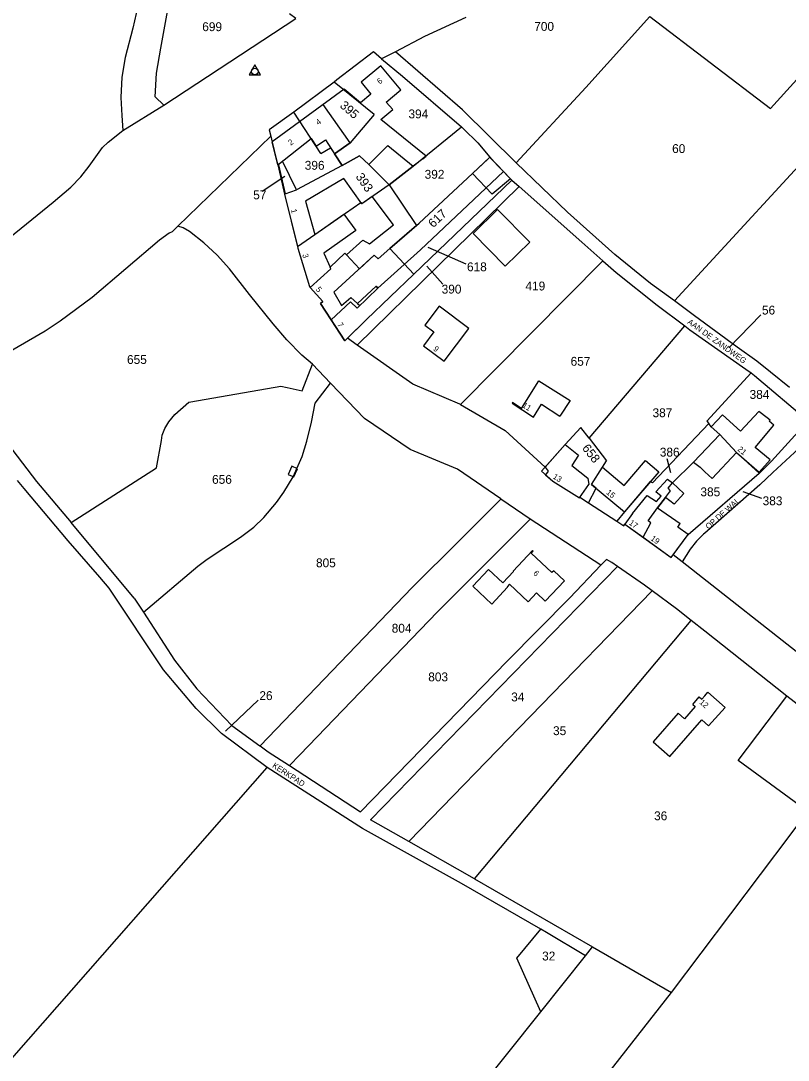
# Model space of a CAD drawing. Extents: x 191922 to 199923, y 328959 to 333350.
# Drawn here: x 192791.7 to 193025.4, y 331725.4 to 332042 of the extents above; entities that cross this region are included whole.
import ezdxf

# ---------------------------------------------------------------- set-up
doc = ezdxf.new("R2010")
doc.units = 0
for name, color, linetype in [('bouwvlak', 7, 'Continuous'), ('enkelbestemming', 7, 'Continuous'), ('Level 12', 7, 'Continuous'), ('Level 6', 7, 'Continuous'), ('maatvoering - maximum aantal wooneenheden', 7, 'Continuous'), ('Maatvoering_symbolen', 7, 'Continuous'), ('recreatiewoning', 7, 'Continuous')]:
    doc.layers.add(name, color=color, linetype=linetype)

# ---------------------------------------------------------------- blocks, each defined once
blk = doc.blocks.new('DC')
at = {"layer": 'Level 12'}
blk.add_lwpolyline([(-1.73, -1), (1.73, -1), (0, 2), (-1.73, -1)], dxfattribs=at)
blk.add_circle((0, 0), 1, dxfattribs=at)

msp = doc.modelspace()

# ---------------------------------------------------------------- linework, layer by layer
at = {"layer": 'bouwvlak'}
for p, q in [((192865.18, 331990.08), (192872.09, 331994.64)), ((192927.31, 331967.86), (192915.74, 331972.95)), ((192920.16, 331961.76), (192915.29, 331967.29)), ((193017.04, 331952.43), (193007.28, 331942.41)), ((192988.39, 331908.67), (192989.52, 331904.42)), ((193017.33, 331896.48), (193011.73, 331898.55)), ((192863.91, 331835.04), (192854.05, 331825.61))]:
    msp.add_line(p, q, dxfattribs=at)
at = {"layer": 'Level 6'}
for p, q in [((192927.25, 332043.05), (192914.58, 332037.19)), ((192914.58, 332037.19), (192905.77, 332032.57)), ((192899.07, 332032.51), (192887.97, 332024.01)), ((192901.56, 332030.4), (192899.07, 332032.51)), ((192905.77, 332032.57), (192901.56, 332030.4)), ((192926.24, 332014.9), (192905.77, 332032.57)), ((192887.08, 332023.36), (192874.82, 332014.13)), ((192887.97, 332024.01), (192887.08, 332023.36)), ((192899.29, 332013.48), (192887.08, 332023.36)), ((192822.77, 332008.61), (192835.23, 332016.31)), ((192822.4, 332013.12), (192822.77, 332008.61)), ((192883.08, 332001.55), (192874.82, 332014.13)), ((192942.55, 331998.69), (192926.24, 332014.9)), ((192839.49, 331979.4), (192867.79, 332006.84)), ((192867.79, 332006.84), (192868.23, 332005.06)), ((192869.91, 331998.08), (192868.23, 332005.06)), ((192887.19, 332001.45), (192889.53, 331997.96)), ((192934.51, 332000.44), (192938.66, 331996.09)), ((192869.91, 331998.08), (192871.4, 331999.22)), ((192869.91, 331998.08), (192872.02, 331989.23)), ((192875.64, 331990.49), (192871.4, 331999.22)), ((192889.53, 331997.96), (192875.64, 331990.49)), ((192958.19, 331983.75), (192942.55, 331998.69)), ((192911.4, 331964.86), (192941.21, 331993.5)), ((192938.66, 331996.09), (192913.4, 331972.22)), ((192941.21, 331993.5), (192943.47, 331991.52)), ((192872.2, 331989.28), (192875.64, 331990.49)), ((192894.08, 331943.16), (192943.47, 331991.52)), ((192903.86, 331992.03), (192895.49, 331986.25)), ((192872.02, 331989.23), (192872.2, 331989.28)), ((192872.02, 331989.23), (192875.91, 331973.29)), ((192972.57, 331970.83), (192958.19, 331983.75)), ((192837.77, 331977.73), (192836.87, 331977.29)), ((192839.49, 331979.4), (192837.77, 331977.73)), ((192833.87, 331975.16), (192813.35, 331957.76)), ((192836.87, 331977.29), (192833.87, 331975.16)), ((192851.5, 331970.59), (192847.46, 331974.41)), ((192875.91, 331973.29), (192881.26, 331976.91)), ((192875.91, 331973.29), (192876.05, 331972.74)), ((192913.4, 331972.22), (192900.44, 331960.56)), ((192855.18, 331966.42), (192851.5, 331970.59)), ((192968.95, 331968.91), (192925.57, 331925.1)), ((192983.46, 331961.97), (192972.57, 331970.83)), ((192861.28, 331958.62), (192855.18, 331966.42)), ((192879.82, 331960.8), (192886.1, 331966.46)), ((192896.93, 331951.04), (192911.4, 331964.86)), ((192990.74, 331956.65), (192983.46, 331961.97)), ((192868.52, 331949.64), (192861.28, 331958.62)), ((192883.63, 331956.52), (192879.82, 331960.8)), ((192899.88, 331961.15), (192894.23, 331955.93)), ((192900.44, 331960.56), (192899.88, 331961.15)), ((192813.35, 331957.76), (192803.68, 331950.47)), ((192882.92, 331955.93), (192883.63, 331956.52)), ((192886.19, 331950.88), (192882.92, 331955.93)), ((192892.09, 331956.41), (192886.19, 331950.88)), ((192894.15, 331954.47), (192892.09, 331956.41)), ((192894.96, 331955.26), (192894.15, 331954.47)), ((192894.23, 331955.93), (192894.96, 331955.26)), ((192996.87, 331952.17), (192990.74, 331956.65)), ((193009.88, 331942.63), (192996.87, 331952.17)), ((192803.68, 331950.47), (192799.06, 331947.47)), ((192890.34, 331944.49), (192886.19, 331950.88)), ((192891.16, 331945.3), (192896.93, 331951.04)), ((192964.8, 331914.87), (192993.91, 331949.07)), ((192799.06, 331947.47), (192772.9, 331932.29)), ((192891.16, 331945.3), (192890.34, 331944.49)), ((192894.08, 331943.16), (192891.16, 331945.3)), ((192911.1, 331931.32), (192894.08, 331943.16)), ((193015.89, 331938.32), (193009.88, 331942.63)), ((192877.4, 331929.32), (192880.46, 331937.38)), ((192886.02, 331931.65), (192880.46, 331937.38)), ((193019.98, 331935.01), (193015.89, 331938.32)), ((193025.79, 331930.29), (193019.98, 331935.01)), ((192896.35, 331920.82), (192886.02, 331931.65)), ((192925.43, 331925.18), (192911.1, 331931.32)), ((192925.57, 331925.1), (192925.43, 331925.18)), ((192925.57, 331925.1), (192939.19, 331917.22)), ((192910.22, 331911.38), (192896.35, 331920.82)), ((192957.49, 331912.97), (192962.22, 331918.15)), ((192964.8, 331914.87), (192962.22, 331918.15)), ((193001.21, 331919.28), (192984.09, 331901.28)), ((193001.98, 331918.32), (193001.21, 331919.28)), ((193004.61, 331915.94), (193001.98, 331918.32)), ((193020.28, 331907.86), (193031.49, 331920.17)), ((192939.19, 331917.22), (192951.36, 331906.04)), ((192964.8, 331914.87), (192970.04, 331907.91)), ((193004.61, 331915.94), (192996.58, 331907.52)), ((193009.63, 331910.47), (193004.61, 331915.94)), ((193033.31, 331916.02), (193020.76, 331904.35)), ((192924.64, 331905.44), (192910.22, 331911.38)), ((192951.36, 331906.04), (192957.49, 331912.97)), ((192968.8, 331905.98), (192970.04, 331907.91)), ((193009.63, 331910.47), (193016.58, 331904.19)), ((192937.88, 331896.35), (192924.64, 331905.44)), ((192951.36, 331906.04), (192952.26, 331904.76)), ((192965.54, 331900.7), (192968.8, 331905.98)), ((192792.65, 331899.49), (192790.66, 331901.95)), ((192983.32, 331901.69), (192975.55, 331892.44)), ((192984.09, 331901.28), (192983.32, 331901.69)), ((192994.92, 331885.47), (193016.58, 331904.19)), ((193020.76, 331904.35), (193016.76, 331900.67)), ((192806.1, 331883.54), (192792.65, 331899.49)), ((192964.53, 331895.19), (192966.89, 331899.59)), ((192966.89, 331899.59), (192965.54, 331900.7)), ((193016.76, 331900.67), (193000, 331885.96)), ((192937.92, 331896.32), (192925.25, 331883.65)), ((192937.92, 331896.32), (192937.88, 331896.35)), ((192946.85, 331890.19), (192937.92, 331896.32)), ((192961.82, 331896.67), (192961.95, 331896.86)), ((192961.95, 331896.86), (192964.53, 331895.19)), ((192964.53, 331895.19), (192973.16, 331889.59)), ((192975.55, 331892.44), (192973.16, 331889.59)), ((192826.22, 331866.11), (192807, 331889.14)), ((192946.85, 331890.19), (192932.78, 331876.12)), ((192968.29, 331876.19), (192946.85, 331890.19)), ((192981.18, 331884.65), (192983.56, 331889.09)), ((192975.63, 331888.64), (192981.18, 331884.65)), ((192815.74, 331872.55), (192806.1, 331883.54)), ((192925.25, 331883.65), (192910.89, 331869.36)), ((192990.39, 331879.33), (192994.92, 331885.47)), ((192997.44, 331883.47), (192995.59, 331881.07)), ((192993.07, 331877.18), (192990.39, 331879.33)), ((192995.59, 331881.07), (192993.07, 331877.18)), ((192932.78, 331876.12), (192927.86, 331871.2)), ((192970.11, 331877.94), (192968.29, 331876.19)), ((193068.74, 331817.61), (192993.07, 331877.18)), ((192973.42, 331875.72), (192898.22, 331798.59)), ((192981.61, 331870.05), (192973.42, 331875.72)), ((192818.54, 331869.17), (192815.74, 331872.55)), ((192927.86, 331871.2), (192918.57, 331861.98)), ((192983.95, 331868.31), (192981.61, 331870.05)), ((192835.12, 331844.3), (192818.54, 331869.17)), ((192864.52, 331821.13), (192910.89, 331869.36)), ((192909.83, 331791.99), (192983.95, 331868.31)), ((192991.34, 331862.83), (192983.95, 331868.31)), ((192826.22, 331866.11), (192829.03, 331861.85)), ((192876.62, 331818.35), (192918.57, 331861.98)), ((192995.86, 331859.27), (192991.34, 331862.83)), ((192929.88, 331780.66), (192995.86, 331859.27)), ((193000, 331856.02), (192995.86, 331859.27)), ((193025.04, 331836.3), (193000, 331856.02)), ((192845.08, 331832.5), (192835.12, 331844.3)), ((193010.14, 331816.7), (193025.04, 331836.3)), ((193045.88, 331819.88), (193025.04, 331836.3)), ((192852.76, 331824.92), (192845.08, 331832.5)), ((192866.69, 331814.5), (192852.76, 331824.92)), ((192864.48, 331821.16), (192864.52, 331821.13)), ((192876.62, 331818.35), (192873.49, 331815.1)), ((192756.56, 331689.1), (192866.69, 331814.5)), ((192895.72, 331795.93), (192866.69, 331814.5)), ((192909.83, 331791.99), (192898.22, 331798.59)), ((192925.92, 331779.2), (192895.72, 331795.93)), ((192989.88, 331746), (193025.99, 331793.94)), ((192929.88, 331780.66), (192909.83, 331791.99)), ((192950.01, 331765.26), (192925.92, 331779.2)), ((192929.88, 331780.66), (192965.75, 331759.87)), ((192951.75, 331764.26), (192950.01, 331765.26)), ((192963.68, 331757.19), (192951.75, 331764.26)), ((192963.68, 331757.19), (192965.75, 331759.87)), ((192965.75, 331759.87), (192989.88, 331746)), ((192950.08, 331740.11), (192963.68, 331757.19))]:
    msp.add_line(p, q, dxfattribs=at)
for points in [[(192820.84, 332094.7), (192824.87, 332085.3), (192828.59, 332071.33), (192829.33, 332066.05), (192829.21, 332057.02), (192827.78, 332048.83), (192825.82, 332039.76), (192823.44, 332030.82), (192822.47, 332024.82), (192822.14, 332018.64), (192822.4, 332013.12)], [(192835.23, 332016.31), (192832.62, 332018.87), (192832.96, 332026.1), (192834.27, 332033.64), (192836.55, 332046), (192837.96, 332062.75), (192838.4, 332070.43)], [(192835.23, 332016.31), (192875.4, 332042.66), (192873.52, 332044.13)], [(192942.55, 331998.69), (192963.73, 332021.64), (192983.31, 332043.28)], [(192983.31, 332043.28), (193019.97, 332015.28), (193043.06, 332040.68), (193057.61, 332029.23)], [(192901.56, 332030.4), (192907.92, 332025.19), (192925.85, 332009.66)], [(192990.74, 331956.65), (193041.43, 332011.7), (193057.61, 332029.23)], [(192874.82, 332014.13), (192867.32, 332008.8), (192867.79, 332006.84)], [(192899.29, 332013.48), (192891.94, 332004.81), (192887.19, 332001.45)], [(192903.86, 331992.03), (192911.17, 331997.68), (192925.85, 332009.66)], [(192925.85, 332009.66), (192926.54, 332009.06), (192930.85, 332004.82), (192934.51, 332000.44)], [(192816.58, 332003.38), (192818.28, 332004.99), (192822.77, 332008.61)], [(192756.5, 331950.27), (192801.47, 331986.78), (192806.93, 331991.32), (192809.96, 331994.43), (192812.49, 331997.76), (192816.58, 332003.38)], [(192883.08, 332001.55), (192886.01, 332003.3), (192887.19, 332001.45)], [(192886.1, 331966.46), (192885.86, 331967), (192890.34, 331971.24), (192890.86, 331970.76), (192894.8, 331966.47), (192899.32, 331970.65), (192900.47, 331969.45), (192904.08, 331972.68), (192912.97, 331980.38), (192929.21, 331995.5), (192934.51, 332000.44)], [(192889.53, 331997.96), (192894.82, 332000.85), (192897.64, 331998.2), (192903.86, 331992.03)], [(192938.66, 331996.09), (192940.8, 331993.86), (192941.21, 331993.5)], [(192943.47, 331991.52), (192962.53, 331974.58), (192968.95, 331968.91)], [(192881.26, 331976.91), (192895.22, 331986.64), (192895.49, 331986.25)], [(192847.46, 331974.41), (192843.08, 331977.83), (192841.13, 331978.93), (192839.49, 331979.4)], [(192876.05, 331972.74), (192879.58, 331961.07), (192879.82, 331960.8)], [(192968.95, 331968.91), (192973.05, 331965.3), (192985.51, 331955.37), (192993.91, 331949.07)], [(192880.46, 331937.38), (192877.27, 331940.19), (192872.74, 331944.77), (192868.52, 331949.64)], [(192993.91, 331949.07), (192995.45, 331947.91), (193012.53, 331935.87), (193014.09, 331934.74)], [(193014.09, 331934.74), (193000.59, 331920.06), (193001.21, 331919.28)], [(193014.09, 331934.74), (193015.12, 331933.98), (193031.49, 331920.17)], [(192807, 331889.14), (192832.96, 331905.86), (192834.48, 331914.1), (192834.72, 331915.73), (192835.55, 331917.78), (192836.72, 331919.83), (192838.58, 331922.04), (192842.8, 331925.84), (192866.85, 331929.97), (192870.84, 331930.68), (192872.78, 331930.32), (192877.4, 331929.32)], [(192829.03, 331861.85), (192845.55, 331875.83), (192848.43, 331878.04), (192858.59, 331884.67), (192862.69, 331887.71), (192865.69, 331890.67), (192869.54, 331895.22), (192871.81, 331898.38), (192874.64, 331903.07), (192877.32, 331909.24), (192878.77, 331913.94), (192880.18, 331919.72), (192881.31, 331925.52), (192886.02, 331931.65)], [(192776.01, 331929.65), (192789.24, 331911.09), (192796.46, 331901.68), (192807, 331889.14)], [(193016.58, 331904.19), (193016.75, 331904.34), (193020.28, 331907.86)], [(192952.26, 331904.76), (192951.48, 331903.73), (192953.76, 331901.75), (192961.82, 331896.67)], [(192983.56, 331889.09), (192982.79, 331889.63), (192985.55, 331893.63), (192988.08, 331896.77), (192989.53, 331898.77), (192988.8, 331899.58), (192990.2, 331901.21), (192996.58, 331907.52)], [(192973.16, 331889.59), (192975.33, 331888.18), (192975.63, 331888.64)], [(193000, 331885.96), (192999.59, 331885.6), (192997.44, 331883.47)], [(192981.18, 331884.65), (192989.77, 331878.48), (192990.39, 331879.33)], [(192939.77, 331846.89), (192958.9, 331866.26), (192968.29, 331876.19)], [(192973.42, 331875.72), (192971.64, 331876.95), (192970.11, 331877.94)], [(192829.03, 331861.85), (192838.51, 331847.2), (192845.24, 331838.5), (192855.95, 331827.35), (192864.48, 331821.16)], [(192873.49, 331815.1), (192895.09, 331801), (192939.77, 331846.89)], [(192864.52, 331821.13), (192867.01, 331819.32), (192873.49, 331815.1)], [(193025.99, 331793.94), (193031.41, 331801.12), (193010.14, 331816.7)], [(192950.08, 331740.11), (192942.7, 331756.4), (192950.01, 331765.26)], [(192870.21, 331592.87), (192933.14, 331673.44), (192989.88, 331746)], [(192847.81, 331611.96), (192919.5, 331701.76), (192950.08, 331740.11)]]:
    msp.add_lwpolyline(points, dxfattribs=at)
at = {"layer": 'recreatiewoning'}
for p, q in [((192891.94, 332004.81), (192883.76, 332016.52)), ((192914.12, 332000), (192911.17, 331997.68)), ((192930.9, 331996.98), (192934.05, 332000)), ((192934.93, 332000), (192940.8, 331993.86)), ((192929.21, 331995.5), (192930.9, 331996.98)), ((192903.86, 331992.03), (192912.22, 331979.65)), ((192912.22, 331979.65), (192904.08, 331972.68)), ((192896.93, 331951.04), (192911.4, 331964.86)), ((192892.09, 331956.41), (192886.19, 331950.88)), ((192944.22, 331923.94), (192949.46, 331932.36)), ((192949.46, 331932.36), (192958.96, 331926.37)), ((192958.96, 331926.37), (192955.89, 331921.58)), ((193019.05, 331921.03), (193016.48, 331923.02)), ((192950.26, 331904.79), (192957.49, 331912.97)), ((192986.02, 331904.57), (192975.55, 331892.44)), ((192996.58, 331907.52), (192998.57, 331905.99)), ((193000, 331904.64), (192998.57, 331905.99)), ((192964.33, 331902.64), (192964.65, 331900.72)), ((192965.54, 331900.7), (192975.55, 331892.44)), ((192941.62, 331874.35), (192947.52, 331880.59)), ((192939.95, 331869.42), (192939.78, 331869.58)), ((192997.05, 331833.12), (192993.79, 331829.36)), ((192996.33, 331833.77), (192997.05, 331833.12))]:
    msp.add_line(p, q, dxfattribs=at)
for points in [[(192914.12, 332000), (192915.1, 332000.78), (192901.34, 332011.97), (192904.93, 332014.95), (192902.99, 332017.25), (192907.4, 332020.96), (192901.31, 332028.29), (192895.29, 332023.29), (192898.32, 332019.65), (192895.18, 332017.03), (192890.19, 332021.23), (192868.27, 332005.17), (192868.23, 332005.06), (192869.45, 332000)], [(192869.91, 331998.08), (192880.09, 332006.1), (192881.61, 332003.79), (192884.47, 332005.73), (192887.19, 332001.45), (192891.94, 332004.81)], [(192911.17, 331997.68), (192903.86, 331992.03), (192897.64, 331998.2), (192903.5, 332003.98), (192911.17, 331997.68)], [(192869.45, 332000), (192869.91, 331998.08), (192870.11, 331998.12), (192872.2, 331989.28), (192872.02, 331989.23), (192876.05, 331972.74), (192879.58, 331961.07)], [(192897.64, 331998.2), (192894.82, 332000.85), (192889.53, 331997.96), (192887.19, 332001.45)], [(192934.05, 332000), (192934.51, 332000.44), (192934.93, 332000)], [(192905.22, 331979.83), (192898.68, 331988.46), (192895.49, 331986.25), (192890.05, 331993.96), (192878.41, 331987.09), (192881.26, 331976.91), (192890.08, 331983.06), (192893.7, 331978.1), (192883.99, 331971.25), (192885.86, 331967), (192890.34, 331971.24), (192890.86, 331970.76), (192895.86, 331975.16), (192897.9, 331974.03), (192905.22, 331979.83)], [(192940.8, 331993.86), (192935.24, 331989.22), (192929.21, 331995.5)], [(192936.89, 331984.52), (192929.43, 331977.16), (192939.2, 331967.27), (192946.73, 331974.57), (192936.89, 331984.52)], [(192911.4, 331964.86), (192904.08, 331972.68), (192900.47, 331969.45), (192899.32, 331970.65), (192887, 331959.29), (192889.36, 331955.24), (192892.21, 331957.76), (192894.23, 331955.93), (192899.88, 331961.15), (192900.4, 331960.6), (192894.15, 331954.47), (192892.09, 331956.41)], [(192879.58, 331961.07), (192879.82, 331960.8), (192883.63, 331956.52)], [(192883.63, 331956.52), (192882.92, 331955.93), (192890.34, 331944.49), (192896.93, 331951.04)], [(192919.07, 331955.03), (192914.76, 331949.27), (192917.48, 331947.23), (192914.3, 331942.99), (192920.59, 331938.29), (192928.08, 331948.28), (192919.07, 331955.03)], [(192944.22, 331923.94), (192941.44, 331925.72), (192941.29, 331925.48), (192947.81, 331921.3), (192950.3, 331925.17), (192955.89, 331921.58)], [(193016.48, 331923.02), (193010.86, 331916.96), (193005.39, 331921.95), (193001.98, 331918.32), (193004.61, 331915.94), (192996.58, 331907.52)], [(193000, 331904.64), (193002.22, 331902.56), (193009.63, 331910.47), (193016.6, 331904.49), (193019.89, 331908.22), (193015.36, 331912.04), (193021.08, 331918.81), (193019.62, 331920.04), (193019.87, 331920.33), (193019.05, 331921.03)], [(192957.49, 331912.97), (192961.51, 331909.68), (192959.5, 331906.52), (192964.33, 331902.64)], [(192975.48, 331900.47), (192981.98, 331908.08), (192986.02, 331904.57)], [(192874.18, 331906.32), (192873.08, 331903.83), (192874.81, 331903.08), (192875.96, 331905.53), (192874.18, 331906.32)], [(192950.26, 331904.79), (192953.76, 331901.75), (192961.82, 331896.67), (192964.65, 331900.72)], [(192965.54, 331900.7), (192968.8, 331905.98), (192975.48, 331900.47)], [(192978.01, 331891.95), (192982.4, 331897.41), (192985.33, 331895.56), (192986.75, 331897.23), (192985.1, 331898.51), (192988.64, 331902.34), (192990.2, 331901.21), (192993.65, 331898.05), (192990.69, 331894.76), (192988.08, 331896.77), (192985.55, 331893.63), (192992.55, 331888.84)], [(192978.01, 331891.95), (192975.63, 331888.64), (192989.77, 331878.48), (192994.92, 331885.47), (192991.78, 331887.79), (192992.55, 331888.84)], [(192957.29, 331871.38), (192954.01, 331874.49), (192953.45, 331873.93), (192947.16, 331879.82), (192947.7, 331880.41), (192947.52, 331880.59)], [(192939.95, 331869.42), (192935.16, 331864.32), (192929.36, 331869.79), (192934.12, 331874.89), (192938.51, 331870.74), (192941.78, 331874.2)], [(192941.74, 331874.14), (192941.78, 331874.2), (192941.62, 331874.35)], [(192957.29, 331871.38), (192951.43, 331865.16), (192948.73, 331867.7), (192946.2, 331865.02), (192940.52, 331870.37), (192939.78, 331869.58)], [(192996.33, 331833.77), (192998.32, 331836.02), (192999.06, 331835.35), (193000, 331836.41)], [(193000, 331836.41), (193000.96, 331837.49), (193006.23, 331832.85)], [(192993.79, 331829.36), (192991.9, 331831.06), (192984.31, 331822.31), (192989.32, 331817.91), (192999.06, 331829), (193001.12, 331827.21), (193006.23, 331832.85)]]:
    msp.add_lwpolyline(points, dxfattribs=at)

# ---------------------------------------------------------------- block references
at = {"layer": 'Level 12'}
msp.add_blockref('DC', (192862.95, 332026.56), dxfattribs=at)

# ---------------------------------------------------------------- texts
at = {"layer": 'enkelbestemming'}
for s, p in [('699', (192846.93, 332038.86)), ('700', (192948.05, 332038.95)), ('394', (192909.74, 332012.29)), ('60', (192990.05, 332001.73)), ('396', (192878.15, 331996.63)), ('392', (192914.67, 331993.89)), ('57', (192862.45, 331987.62)), ('618', (192927.57, 331965.71)), ('390', (192919.85, 331958.91)), ('419', (192945.37, 331959.86)), ('56', (193017.41, 331952.52)), ('655', (192824.02, 331937.47)), ('657', (192959.13, 331936.92)), ('384', (193013.65, 331926.83)), ('387', (192984.09, 331921.25)), ('386', (192986.3, 331909.25)), ('656', (192849.92, 331900.95)), ('385', (192998.67, 331897.15)), ('383', (193017.62, 331894.43)), ('805', (192881.58, 331875.53)), ('804', (192904.64, 331855.61)), ('803', (192915.77, 331840.78)), ('26', (192864.33, 331835.07)), ('34', (192941.03, 331834.67)), ('35', (192953.78, 331824.39)), ('36', (192984.56, 331798.46)), ('32', (192950.45, 331755.74))]:
    msp.add_text(s, height=2.7, dxfattribs=at).set_placement(p)
for s, rotation, p in [('395', 319.3801, (192888.63, 332015.86)), ('393', 304.4701, (192893.54, 331994.51)), ('617', 43.3261, (192917.28, 331978.79)), ('658', 308.212, (192962.48, 331911.76))]:
    msp.add_text(s, height=2.7, rotation=rotation, dxfattribs=at).set_placement(p)
at = {"layer": 'maatvoering - maximum aantal wooneenheden'}
for s, rotation, p in [('6', 38.7046, (192901, 332022.59)), ('4', 36.2045, (192882.31, 332010.13)), ('2', 36.2045, (192873.86, 332003.93)), ('1', 283.7165, (192873.91, 331984.45)), ('3', 286.8584, (192877.38, 331970.77)), ('5', 311.6335, (192881.41, 331960.07)), ('7', 302.9109, (192887.96, 331949.44)), ('9', 323.2562, (192917.14, 331941.74)), ('11', 327.2958, (192944.24, 331924.42)), ('21', 319.3427, (193009.83, 331911.23)), ('13', 327.8366, (192953.55, 331902.71)), ('15', 320.4442, (192969.82, 331898.07)), ('17', 324.3224, (192976.73, 331888.71)), ('19', 324.3224, (192983.35, 331883.95)), ('6', 316.8659, (192947.61, 331873.5)), ('12', 318.6522, (192998.23, 331834.16))]:
    msp.add_text(s, height=1.75, rotation=rotation, dxfattribs=at).set_placement(p)
at = {"layer": 'Maatvoering_symbolen'}
for s, rotation, p in [('AAN DE ZANDWEG', 324.3224, (192994.55, 331949.89)), ('OP DE WAL', 41.4287, (193001.14, 331886.98)), ('KERKPAD', 327.0098, (192868.1, 331814.68))]:
    msp.add_text(s, height=1.75, rotation=rotation, dxfattribs=at).set_placement(p)

doc.saveas('drawing.dxf')
